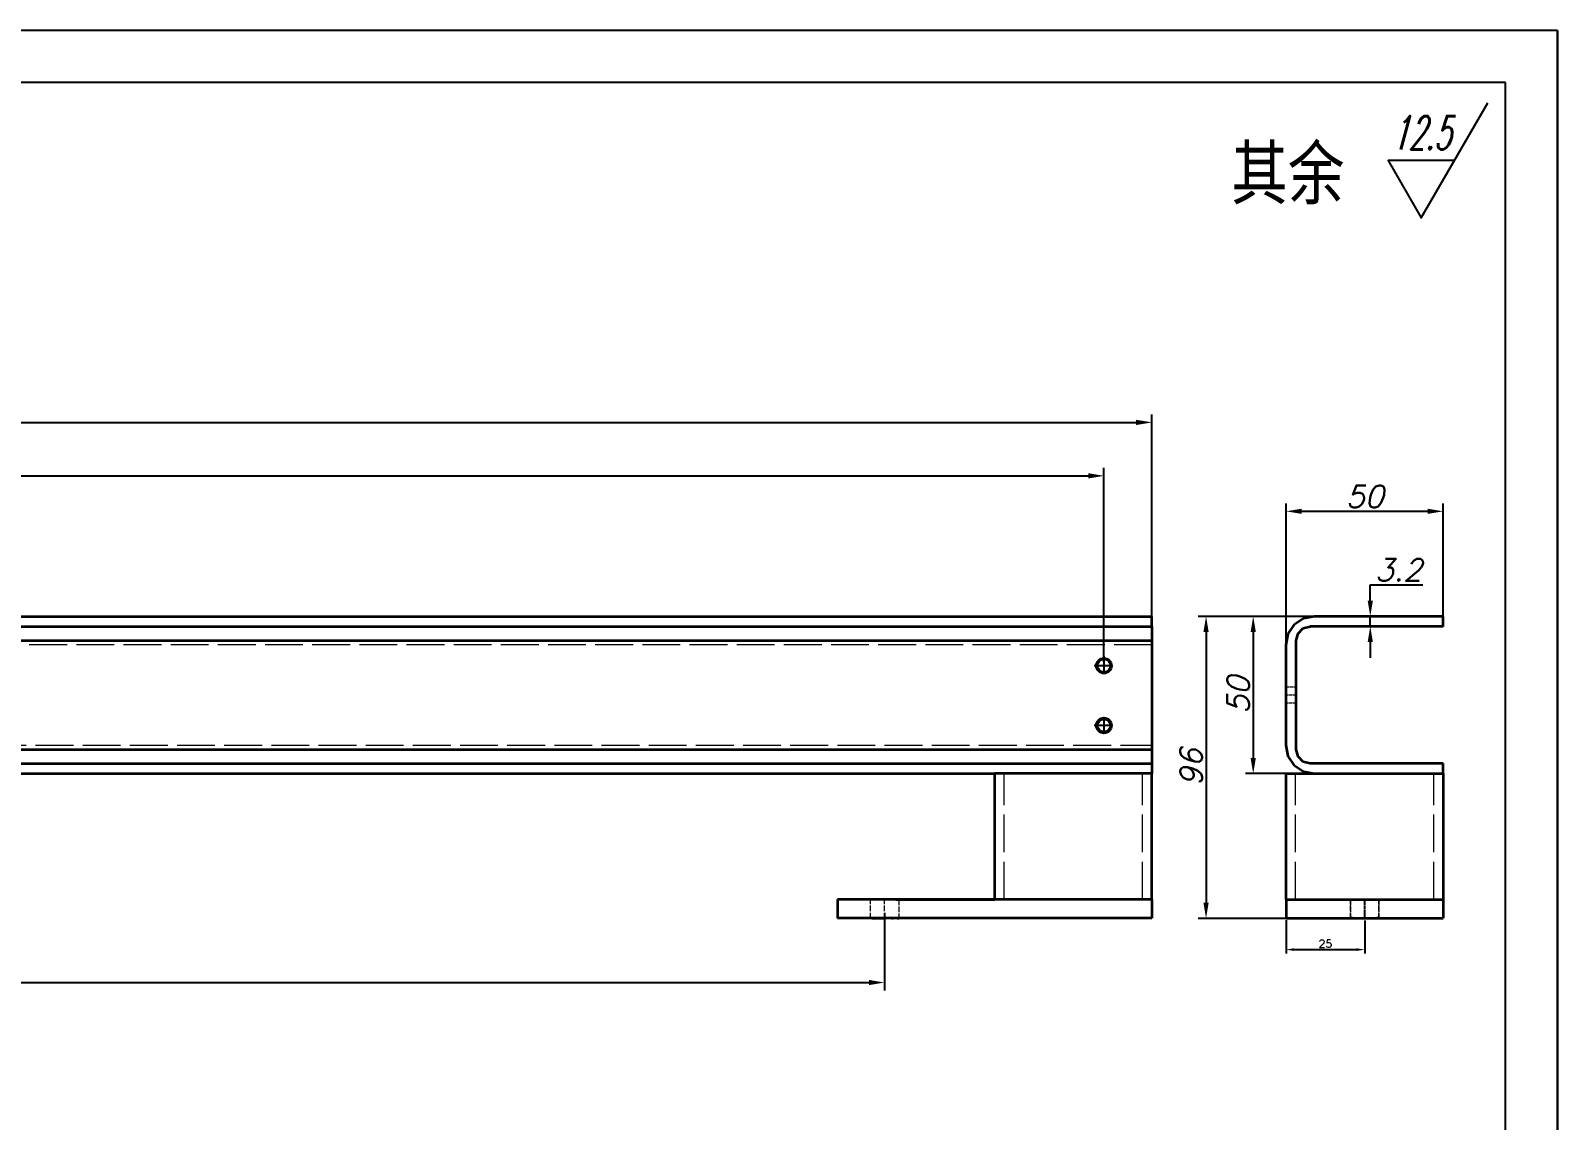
# Model space of a CAD drawing. Header units: millimetres. Extents: x -207971 to -130891, y -1492 to 21465.
# Drawn here: x -197925.4 to -197439.8, y 19744.2 to 20090.7 of the extents above; entities that cross this region are included whole.
import ezdxf
from ezdxf.enums import TextEntityAlignment as Align

# ---------------------------------------------------------------- set-up
doc = ezdxf.new("R2010")
doc.units = ezdxf.units.MM
doc.linetypes.add('CENTER2', pattern=[1.125, 0.75, -0.125, 0.125, -0.125])
doc.linetypes.add('DASHED', pattern=[15, 12, -3])
doc.layers.add('Dim', color=3, linetype='Continuous')
doc.layers.add('标注线', color=3, linetype='Continuous', lineweight=25)
doc.styles.add('DIM_FONT', font='romans.shx', dxfattribs={"oblique": 15})
doc.styles.get("Standard").update_dxf_attribs({"font": 'txt', "bigfont": 'gbcbig.shx'})
doc.styles.add('仿宋体', font='FSGB2312.ttf', dxfattribs={"width": 0.8, "height": 3.5})
doc.dimstyles.new('ISO-25', dxfattribs={"dimtxt": 2.5, "dimasz": 2.5, "dimexe": 1.25, "dimexo": 0.625, "dimtad": 1, "dimtxsty": 'Standard', "dimcen": 2.5, "dimadec": 0, "dimazin": 0, "dimtfac": 1, "dimtmove": 0, "dimatfit": 3, "dimfxl": 0, "dimarcsym": 0})
doc.dimstyles.new('幅面 1：2$0', dxfattribs={"dimscale": 2, "dimtxt": 3.5, "dimasz": 2.5, "dimexe": 1.25, "dimexo": 0.625, "dimtad": 1, "dimtoh": 1, "dimdsep": 46, "dimtxsty": 'DIM_FONT', "dimcen": 2.5, "dimclrd": 256, "dimclrt": 256, "dimadec": 0, "dimazin": 0, "dimtfac": 1, "dimtmove": 0, "dimatfit": 3, "dimfxl": 0, "dimlwd": -1, "dimarcsym": 0})

# ---------------------------------------------------------------- blocks, each defined once
blk = doc.blocks.new('BZ-MQH')
for p, q in [((-213949.02, 20874.59), (-214275.72, 20874.59)), ((-213949.02, 20643.59), (-213949.02, 20874.59)), ((-213949.02, 20874.59), (-213949.02, 20643.59)), ((-213954.52, 20869.09), (-214270.22, 20869.09)), ((-213954.52, 20649.09), (-213954.52, 20869.09))]:
    blk.add_line(p, q)
at = {"layer": 'Dim', "ltscale": 2}
blk.add_lwpolyline([(-213959.94, 20860.83), (-213966.98, 20860.83), (-213963.46, 20854.73), (-213956.42, 20866.92)], dxfattribs=at)
at = {"layer": 'Dim', "ltscale": 2, "style": 'DIM_FONT', "oblique": 15, "width": 0.559478}
blk.add_text('12.5', height=3.52, dxfattribs=at).set_placement((-213966.6, 20862), (-213960.32, 20862), align=Align.FIT)
at = {"layer": 'Dim', "insert": (-213983.61, 20862.26), "char_height": 5.5, "width": 67.3601, "attachment_point": 1, "style": '仿宋体'}
blk.add_mtext('其余', dxfattribs=at)
blk = doc.blocks.new('*D160')
at = {"layer": 'Defpoints', "color": 0, "transparency": 16777216}
for p in [(-197584.08, 19949.16), (-198328.58, 19910.02), (-197584.08, 19888.78)]:
    blk.add_point(p, dxfattribs=at)
at = {"layer": '标注线', "color": 0, "lineweight": -2, "transparency": 16777216}
for p, q in [((-198328.58, 19911.27), (-198328.58, 19951.66)), ((-197584.08, 19890.03), (-197584.08, 19951.66))]:
    blk.add_line(p, q, dxfattribs=at)
at = {"layer": '标注线', "transparency": 16777216}
blk.add_line((-198323.58, 19949.16), (-197589.08, 19949.16), dxfattribs=at)
for points in [[(-198323.58, 19949.99), (-198323.58, 19948.33), (-198328.58, 19949.16)], [(-197589.08, 19949.99), (-197589.08, 19948.33), (-197584.08, 19949.16)]]:
    blk.add_solid(points, dxfattribs=at)
at = {"layer": '标注线', "transparency": 16777216, "insert": (-197956.33, 19953.91), "char_height": 7, "attachment_point": 5, "style": 'DIM_FONT'}
blk.add_mtext('744.5', dxfattribs=at)
blk = doc.blocks.new('*D161')
at = {"layer": 'Defpoints', "color": 0, "transparency": 16777216}
for p in [(-197568.83, 19966.15), (-198343.83, 19912.52), (-197568.83, 19887.48)]:
    blk.add_point(p, dxfattribs=at)
at = {"layer": '标注线', "color": 0, "lineweight": -2, "transparency": 16777216}
for p, q in [((-198343.83, 19913.77), (-198343.83, 19968.65)), ((-197568.83, 19888.73), (-197568.83, 19968.65))]:
    blk.add_line(p, q, dxfattribs=at)
at = {"layer": '标注线', "transparency": 16777216}
blk.add_line((-198338.83, 19966.15), (-197573.83, 19966.15), dxfattribs=at)
for points in [[(-198338.83, 19966.98), (-198338.83, 19965.31), (-198343.83, 19966.15)], [(-197573.83, 19966.98), (-197573.83, 19965.31), (-197568.83, 19966.15)]]:
    blk.add_solid(points, dxfattribs=at)
at = {"layer": '标注线', "transparency": 16777216, "insert": (-197956.33, 19970.9), "char_height": 7, "attachment_point": 5, "style": 'DIM_FONT'}
blk.add_mtext('775', dxfattribs=at)
blk = doc.blocks.new('*D168')
at = {"layer": 'Defpoints', "color": 0, "transparency": 16777216}
for p in [(-197476.16, 19937.88), (-197476.16, 19902.88), (-197526.16, 19890.87)]:
    blk.add_point(p, dxfattribs=at)
at = {"layer": '标注线', "color": 0, "lineweight": -2, "transparency": 16777216}
for p, q in [((-197526.16, 19892.12), (-197526.16, 19940.38)), ((-197476.16, 19904.13), (-197476.16, 19940.38))]:
    blk.add_line(p, q, dxfattribs=at)
at = {"layer": '标注线', "transparency": 16777216}
blk.add_line((-197521.16, 19937.88), (-197481.16, 19937.88), dxfattribs=at)
for points in [[(-197521.16, 19938.71), (-197521.16, 19937.05), (-197526.16, 19937.88)], [(-197481.16, 19938.71), (-197481.16, 19937.05), (-197476.16, 19937.88)]]:
    blk.add_solid(points, dxfattribs=at)
at = {"layer": '标注线', "transparency": 16777216, "insert": (-197501.16, 19942.63), "char_height": 7, "attachment_point": 5, "style": 'DIM_FONT'}
blk.add_mtext('50', dxfattribs=at)
blk = doc.blocks.new('*D169')
at = {"layer": 'Defpoints', "color": 0, "transparency": 16777216}
for p in [(-197513.76, 19904.48), (-197536.6, 19854.48), (-197517.16, 19854.48)]:
    blk.add_point(p, dxfattribs=at)
at = {"layer": '标注线', "color": 0, "lineweight": -2, "transparency": 16777216}
for p, q in [((-197515.01, 19904.48), (-197539.1, 19904.48)), ((-197518.41, 19854.48), (-197539.1, 19854.48))]:
    blk.add_line(p, q, dxfattribs=at)
at = {"layer": '标注线', "transparency": 16777216}
blk.add_line((-197536.6, 19899.48), (-197536.6, 19859.48), dxfattribs=at)
for points in [[(-197537.43, 19899.48), (-197535.77, 19899.48), (-197536.6, 19904.48)], [(-197537.43, 19859.48), (-197535.77, 19859.48), (-197536.6, 19854.48)]]:
    blk.add_solid(points, dxfattribs=at)
at = {"layer": '标注线', "transparency": 16777216, "insert": (-197541.35, 19879.48), "char_height": 7, "attachment_point": 5, "rotation": 90, "style": 'DIM_FONT'}
blk.add_mtext('50', dxfattribs=at)
blk = doc.blocks.new('*D170')
at = {"layer": 'Defpoints', "color": 0, "transparency": 16777216}
for p in [(-197513.76, 19904.48), (-197551.61, 19808.48), (-197520.85, 19808.48)]:
    blk.add_point(p, dxfattribs=at)
at = {"layer": '标注线', "color": 0, "lineweight": -2, "transparency": 16777216}
for p, q in [((-197515.01, 19904.48), (-197554.11, 19904.48)), ((-197522.1, 19808.48), (-197554.11, 19808.48))]:
    blk.add_line(p, q, dxfattribs=at)
at = {"layer": '标注线', "transparency": 16777216}
blk.add_line((-197551.61, 19899.48), (-197551.61, 19813.48), dxfattribs=at)
for points in [[(-197552.44, 19899.48), (-197550.77, 19899.48), (-197551.61, 19904.48)], [(-197552.44, 19813.48), (-197550.77, 19813.48), (-197551.61, 19808.48)]]:
    blk.add_solid(points, dxfattribs=at)
at = {"layer": '标注线', "transparency": 16777216, "insert": (-197556.36, 19856.48), "char_height": 7, "attachment_point": 5, "rotation": 90, "style": 'DIM_FONT'}
blk.add_mtext('96', dxfattribs=at)
blk = doc.blocks.new('*D171')
at = {"layer": 'Defpoints', "color": 0, "transparency": 16777216}
for p in [(-197499.38, 19904.48), (-197497.31, 19904.48), (-197497.31, 19901.28)]:
    blk.add_point(p, dxfattribs=at)
at = {"layer": '标注线', "transparency": 16777216}
for p, q in [((-197499.38, 19909.48), (-197499.38, 19914.48)), ((-197499.38, 19914.48), (-197482.63, 19914.48)), ((-197499.38, 19901.28), (-197499.38, 19904.48)), ((-197499.38, 19896.28), (-197499.38, 19891.28))]:
    blk.add_line(p, q, dxfattribs=at)
at = {"layer": '标注线', "color": 0, "lineweight": -2, "transparency": 16777216}
for p, q in [((-197498.56, 19904.48), (-197501.88, 19904.48)), ((-197498.56, 19901.28), (-197501.88, 19901.28))]:
    blk.add_line(p, q, dxfattribs=at)
at = {"layer": '标注线', "transparency": 16777216}
for points in [[(-197500.21, 19909.48), (-197498.54, 19909.48), (-197499.38, 19904.48)], [(-197500.21, 19896.28), (-197498.54, 19896.28), (-197499.38, 19901.28)]]:
    blk.add_solid(points, dxfattribs=at)
at = {"layer": '标注线', "transparency": 16777216, "insert": (-197490.38, 19919.23), "char_height": 7, "attachment_point": 5, "style": 'DIM_FONT'}
blk.add_mtext('3.2', dxfattribs=at)
blk = doc.blocks.new('*D175')
at = {"layer": 'Defpoints', "color": 0, "transparency": 16777216}
for p in [(-197653.83, 19811.48), (-198258.83, 19799.28), (-197653.83, 19788.07)]:
    blk.add_point(p, dxfattribs=at)
at = {"layer": '标注线', "color": 0, "lineweight": -2, "transparency": 16777216}
for p, q in [((-197653.83, 19810.23), (-197653.83, 19785.57)), ((-198258.83, 19798.03), (-198258.83, 19785.57))]:
    blk.add_line(p, q, dxfattribs=at)
at = {"layer": '标注线', "transparency": 16777216}
blk.add_line((-198253.83, 19788.07), (-197658.83, 19788.07), dxfattribs=at)
for points in [[(-198253.83, 19788.91), (-198253.83, 19787.24), (-198258.83, 19788.07)], [(-197658.83, 19788.91), (-197658.83, 19787.24), (-197653.83, 19788.07)]]:
    blk.add_solid(points, dxfattribs=at)
at = {"layer": '标注线', "transparency": 16777216, "insert": (-197956.33, 19792.82), "char_height": 7, "attachment_point": 5, "style": 'DIM_FONT'}
blk.add_mtext('605', dxfattribs=at)
blk = doc.blocks.new('*U254')
at = {"layer": 'Dim', "color": 0, "linetype": 'CENTER2', "transparency": 16777216}
blk.add_line((0, 3.12), (0, -3.12), dxfattribs=at)
blk = doc.blocks.new('*D255')
at = {"layer": 'Defpoints', "color": 0, "transparency": 16777216}
for p in [(-197526.16, 19808.48), (-197501.16, 19808.36), (-197501.16, 19798.54)]:
    blk.add_point(p, dxfattribs=at)
at = {"layer": 'Dim', "color": 0, "lineweight": -2, "transparency": 16777216}
for p, q in [((-197526.16, 19807.86), (-197526.16, 19797.29)), ((-197501.16, 19807.74), (-197501.16, 19797.29)), ((-197523.66, 19798.54), (-197503.66, 19798.54))]:
    blk.add_line(p, q, dxfattribs=at)
at = {"layer": 'Dim', "color": 0, "transparency": 16777216}
for points in [[(-197523.66, 19798.96), (-197523.66, 19798.13), (-197526.16, 19798.54)], [(-197503.66, 19798.96), (-197503.66, 19798.13), (-197501.16, 19798.54)]]:
    blk.add_solid(points, dxfattribs=at)
at = {"layer": 'Dim', "color": 0, "transparency": 16777216, "insert": (-197513.66, 19800.42), "char_height": 2.5, "attachment_point": 5}
blk.add_mtext('25', dxfattribs=at)

msp = doc.modelspace()

# ---------------------------------------------------------------- linework, layer by layer
at = {"color": 7, "lineweight": 35}
for p, q in [((-198343.827, 19904.482), (-197568.829, 19904.482)), ((-198343.827, 19901.282), (-197568.829, 19901.282)), ((-197568.827, 19903.797), (-197568.829, 19904.482)), ((-197568.829, 19901.282), (-197568.829, 19904.482)), ((-197568.829, 19901.282), (-197568.827, 19900.679)), ((-197568.829, 19901.282), (-197568.827, 19900.679)), ((-197568.827, 19900.679), (-197568.829, 19899.032)), ((-197525.477, 19898.926), (-197523.526, 19901.846)), ((-197520.606, 19903.797), (-197523.526, 19901.846)), ((-197522.36, 19899.032), (-197520.711, 19900.679)), ((-197520.711, 19900.679), (-197518.461, 19901.282)), ((-197517.163, 19904.482), (-197520.606, 19903.797)), ((-197476.163, 19901.282), (-197518.461, 19901.282)), ((-197476.163, 19904.482), (-197517.163, 19904.482)), ((-197476.163, 19901.282), (-197476.163, 19904.482)), ((-198343.827, 19896.782), (-197568.829, 19896.782)), ((-197568.829, 19899.032), (-197568.829, 19896.782)), ((-197568.829, 19899.032), (-197568.829, 19896.782)), ((-197568.829, 19896.782), (-197568.829, 19862.182)), ((-197568.829, 19896.782), (-197568.829, 19895.482)), ((-197568.829, 19895.482), (-197568.829, 19879.482)), ((-197526.163, 19895.482), (-197525.477, 19898.926)), ((-197526.163, 19863.482), (-197526.163, 19895.482)), ((-197522.961, 19896.782), (-197522.36, 19899.032)), ((-197522.961, 19862.182), (-197522.961, 19896.782)), ((-198343.829, 19862.182), (-197568.829, 19862.182)), ((-197568.829, 19862.182), (-197568.829, 19860.038)), ((-197568.829, 19862.182), (-197568.829, 19859.932)), ((-197568.829, 19861.36), (-197568.829, 19860.038)), ((-197525.477, 19860.038), (-197526.163, 19863.482)), ((-197522.36, 19859.932), (-197522.961, 19862.182)), ((-198343.829, 19857.682), (-197568.829, 19857.682)), ((-197568.829, 19859.932), (-197568.827, 19858.285)), ((-197568.827, 19858.285), (-197568.829, 19857.682)), ((-197568.829, 19857.682), (-197568.829, 19854.482)), ((-197523.526, 19857.118), (-197525.477, 19860.038)), ((-197523.526, 19857.118), (-197520.606, 19855.167)), ((-197520.711, 19858.285), (-197522.36, 19859.932)), ((-197518.461, 19857.682), (-197520.711, 19858.285)), ((-197476.163, 19857.682), (-197518.461, 19857.682)), ((-197476.163, 19854.482), (-197476.163, 19857.682)), ((-198293.827, 19854.482), (-197618.829, 19854.482)), ((-197568.829, 19854.482), (-197618.829, 19854.482)), ((-197618.827, 19814.482), (-197618.829, 19854.482)), ((-197618.212, 19854.482), (-197618.829, 19854.482)), ((-197568.829, 19854.482), (-197568.833, 19854.482)), ((-197568.827, 19814.482), (-197568.829, 19854.482)), ((-197526.163, 19814.482), (-197526.163, 19854.482)), ((-197526.163, 19854.482), (-197523.163, 19854.482)), ((-197526.163, 19854.482), (-197476.163, 19854.482)), ((-197520.606, 19855.167), (-197517.163, 19854.482)), ((-197517.163, 19854.482), (-197476.163, 19854.482)), ((-197476.163, 19854.482), (-197476.163, 19814.482)), ((-197668.827, 19814.482), (-197668.827, 19808.482)), ((-197568.827, 19814.482), (-197668.827, 19814.482)), ((-197657.085, 19814.482), (-197657.151, 19814.482)), ((-197656.079, 19814.482), (-197656.532, 19814.482)), ((-197655.315, 19814.482), (-197656.079, 19814.482)), ((-197653.991, 19814.482), (-197654.151, 19814.482)), ((-197651.321, 19814.482), (-197653.612, 19814.482)), ((-197650.255, 19814.482), (-197651.321, 19814.482)), ((-197649.565, 19814.482), (-197650.255, 19814.482)), ((-197650.255, 19814.482), (-197618.827, 19814.482)), ((-197649.433, 19814.482), (-197649.565, 19814.482)), ((-197568.827, 19814.482), (-197618.827, 19814.482)), ((-197568.827, 19814.482), (-197568.827, 19808.482)), ((-197526.163, 19814.482), (-197526.163, 19808.482)), ((-197526.163, 19814.482), (-197476.163, 19814.482)), ((-197476.163, 19814.482), (-197476.163, 19808.482)), ((-197568.827, 19808.482), (-197668.827, 19808.482)), ((-197657.893, 19808.482), (-197657.726, 19808.482)), ((-197657.726, 19808.482), (-197656.341, 19808.482)), ((-197656.079, 19808.482), (-197653.827, 19808.482)), ((-197651.577, 19808.482), (-197651.14, 19808.482)), ((-197649.788, 19808.482), (-197649.327, 19808.482)), ((-197526.163, 19808.482), (-197476.163, 19808.482)), ((-197505.059, 19808.482), (-197505.663, 19808.482)), ((-197505.663, 19808.482), (-197505.059, 19808.482)), ((-197505.059, 19808.482), (-197504.786, 19808.482)), ((-197501.424, 19808.482), (-197501.163, 19808.482)), ((-197501.163, 19808.482), (-197500.899, 19808.482)), ((-197497.538, 19808.482), (-197497.266, 19808.482)), ((-197496.663, 19808.482), (-197497.266, 19808.482)), ((-197497.266, 19808.482), (-197496.663, 19808.482))]:
    msp.add_line(p, q, dxfattribs=at)
at = {"color": 2, "linetype": 'DASHED', "lineweight": 13, "ltscale": 0.079999}
msp.add_line((-197568.829, 19904.482), (-197568.829, 19901.282), dxfattribs=at)
at = {"color": 2, "linetype": 'DASHED', "lineweight": 13, "ltscale": 0.043823}
msp.add_line((-197568.829, 19900.679), (-197568.829, 19898.926), dxfattribs=at)
at = {"color": 2, "linetype": 'DASHED', "lineweight": 13}
for p, q in [((-197568.829, 19895.482), (-198343.829, 19895.482)), ((-197568.829, 19896.782), (-197568.829, 19863.482)), ((-198343.827, 19863.482), (-197568.829, 19863.482)), ((-197615.829, 19814.482), (-197615.829, 19854.482)), ((-197568.833, 19854.482), (-197615.829, 19854.482)), ((-197571.829, 19814.482), (-197571.827, 19854.482)), ((-197476.163, 19854.482), (-197526.163, 19854.482)), ((-197526.163, 19814.482), (-197526.163, 19854.482)), ((-197523.163, 19814.482), (-197523.163, 19854.482)), ((-197523.163, 19814.482), (-197523.163, 19854.482)), ((-197479.163, 19814.482), (-197479.163, 19854.482)), ((-197479.163, 19814.482), (-197479.163, 19854.482)), ((-197476.163, 19814.482), (-197476.163, 19854.482)), ((-197571.829, 19814.482), (-197615.829, 19814.482)), ((-197476.163, 19814.482), (-197526.163, 19814.482)), ((-197526.163, 19814.482), (-197476.163, 19814.482)), ((-197498.913, 19814.482), (-197476.163, 19814.482)), ((-197498.913, 19808.482), (-197526.163, 19808.482)), ((-197501.163, 19808.482), (-197526.163, 19808.482)), ((-197526.163, 19808.482), (-197476.163, 19808.482))]:
    msp.add_line(p, q, dxfattribs=at)
at = {"color": 2, "linetype": 'DASHED', "lineweight": 13, "ltscale": 0.080029}
for p, q in [((-197526.163, 19882.059), (-197522.961, 19882.059)), ((-197522.961, 19879.482), (-197526.163, 19879.482)), ((-197522.961, 19876.906), (-197526.163, 19876.906))]:
    msp.add_line(p, q, dxfattribs=at)
at = {"color": 2, "linetype": 'DASHED', "lineweight": 13, "ltscale": 0.4}
msp.add_line((-197568.829, 19879.482), (-197568.829, 19863.482), dxfattribs=at)
at = {"color": 2, "linetype": 'DASHED', "lineweight": 13, "ltscale": 0.053052}
msp.add_line((-197568.829, 19863.482), (-197568.829, 19861.36), dxfattribs=at)
at = {"color": 2, "linetype": 'DASHED', "lineweight": 13, "ltscale": 0.014099}
msp.add_line((-197568.829, 19857.682), (-197568.829, 19857.118), dxfattribs=at)
at = {"color": 2, "linetype": 'DASHED', "lineweight": 13, "ltscale": 0.05957}
msp.add_line((-197615.829, 19854.482), (-197618.212, 19854.482), dxfattribs=at)
at = {"color": 2, "linetype": 'DASHED', "lineweight": 13, "ltscale": 0.074951}
for p, q in [((-197568.829, 19854.482), (-197571.827, 19854.482)), ((-197615.829, 19814.482), (-197618.827, 19814.482))]:
    msp.add_line(p, q, dxfattribs=at)
at = {"color": 2, "linetype": 'DASHED', "lineweight": 13, "ltscale": 0.075}
for p, q in [((-197523.163, 19854.482), (-197526.163, 19854.482)), ((-197476.163, 19854.482), (-197479.163, 19854.482)), ((-197479.163, 19854.482), (-197476.163, 19854.482)), ((-197523.163, 19814.482), (-197526.163, 19814.482)), ((-197479.163, 19814.482), (-197476.163, 19814.482))]:
    msp.add_line(p, q, dxfattribs=at)
at = {"color": 2, "linetype": 'DASHED', "lineweight": 13, "ltscale": 0.149994}
for p, q in [((-197658.329, 19808.482), (-197658.327, 19814.482)), ((-197505.663, 19808.482), (-197505.663, 19814.482)), ((-197496.663, 19814.482), (-197496.663, 19808.482))]:
    msp.add_line(p, q, dxfattribs=at)
at = {"color": 2, "linetype": 'DASHED', "lineweight": 13, "ltscale": 0.014355}
msp.add_line((-197657.151, 19814.482), (-197657.726, 19814.482), dxfattribs=at)
at = {"color": 2, "linetype": 'DASHED', "lineweight": 13, "ltscale": 0.013818}
msp.add_line((-197656.532, 19814.482), (-197657.085, 19814.482), dxfattribs=at)
at = {"color": 2, "linetype": 'DASHED', "lineweight": 13, "ltscale": 0.029102}
msp.add_line((-197654.151, 19814.482), (-197655.315, 19814.482), dxfattribs=at)
at = {"color": 2, "linetype": 'DASHED', "lineweight": 13, "ltscale": 0.004053}
msp.add_line((-197653.829, 19814.482), (-197653.991, 19814.482), dxfattribs=at)
at = {"color": 2, "linetype": 'DASHED', "lineweight": 13, "ltscale": 0.00542}
msp.add_line((-197653.612, 19814.482), (-197653.829, 19814.482), dxfattribs=at)
at = {"color": 2, "linetype": 'DASHED', "lineweight": 13, "ltscale": 0.15}
for p, q in [((-197653.827, 19808.482), (-197653.829, 19814.482)), ((-197649.327, 19814.482), (-197649.327, 19808.482)), ((-197526.163, 19814.482), (-197526.163, 19808.482)), ((-197505.663, 19814.482), (-197505.663, 19808.482)), ((-197496.663, 19808.482), (-197496.663, 19814.482)), ((-197476.163, 19814.482), (-197476.163, 19808.482))]:
    msp.add_line(p, q, dxfattribs=at)
at = {"color": 2, "linetype": 'DASHED', "lineweight": 13, "ltscale": 0.002637}
msp.add_line((-197649.327, 19814.482), (-197649.433, 19814.482), dxfattribs=at)
at = {"color": 2, "linetype": 'DASHED', "lineweight": 13, "ltscale": 0.274316}
msp.add_line((-197579.8, 19814.482), (-197568.827, 19814.482), dxfattribs=at)
at = {"color": 2, "linetype": 'DASHED', "lineweight": 13, "ltscale": 0.075049}
msp.add_line((-197571.829, 19814.482), (-197568.827, 19814.482), dxfattribs=at)
at = {"color": 2, "linetype": 'DASHED', "lineweight": 13, "ltscale": 0.019092}
msp.add_line((-197504.899, 19814.482), (-197505.663, 19814.482), dxfattribs=at)
at = {"color": 2, "linetype": 'DASHED', "lineweight": 13, "ltscale": 0.001953}
for p, q in [((-197505.585, 19814.482), (-197505.663, 19814.482)), ((-197496.663, 19814.482), (-197496.741, 19814.482))]:
    msp.add_line(p, q, dxfattribs=at)
at = {"color": 2, "linetype": 'DASHED', "lineweight": 13, "ltscale": 0.013135}
for p, q in [((-197505.059, 19814.482), (-197505.585, 19814.482)), ((-197496.741, 19814.482), (-197497.266, 19814.482))]:
    msp.add_line(p, q, dxfattribs=at)
at = {"color": 2, "linetype": 'DASHED', "lineweight": 13, "ltscale": 0.025537}
msp.add_line((-197504.038, 19814.482), (-197505.059, 19814.482), dxfattribs=at)
at = {"color": 2, "linetype": 'DASHED', "lineweight": 13, "ltscale": 0.025049}
msp.add_line((-197503.897, 19814.482), (-197504.899, 19814.482), dxfattribs=at)
at = {"color": 2, "linetype": 'DASHED', "lineweight": 13, "ltscale": 0.015625}
msp.add_line((-197503.413, 19814.482), (-197504.038, 19814.482), dxfattribs=at)
at = {"color": 2, "linetype": 'DASHED', "lineweight": 13, "ltscale": 0.032275}
msp.add_line((-197502.606, 19814.482), (-197503.897, 19814.482), dxfattribs=at)
at = {"color": 2, "linetype": 'DASHED', "lineweight": 13, "ltscale": 0.036084}
msp.add_line((-197501.163, 19814.482), (-197502.606, 19814.482), dxfattribs=at)
at = {"color": 2, "linetype": 'DASHED', "lineweight": 13, "ltscale": 0.05625}
msp.add_line((-197498.913, 19814.482), (-197501.163, 19814.482), dxfattribs=at)
at = {"color": 2, "linetype": 'DASHED', "lineweight": 13, "ltscale": 0.015674}
msp.add_line((-197498.286, 19814.482), (-197498.913, 19814.482), dxfattribs=at)
at = {"color": 2, "linetype": 'DASHED', "lineweight": 13, "ltscale": 0.025488}
msp.add_line((-197497.266, 19814.482), (-197498.286, 19814.482), dxfattribs=at)
at = {"color": 2, "linetype": 'DASHED', "lineweight": 13, "ltscale": 0.015088}
for p, q in [((-197497.266, 19814.482), (-197496.663, 19814.482)), ((-197657.726, 19808.482), (-197658.329, 19808.482)), ((-197649.327, 19808.482), (-197649.931, 19808.482)), ((-197505.663, 19808.482), (-197505.059, 19808.482)), ((-197505.059, 19808.482), (-197505.663, 19808.482)), ((-197497.266, 19808.482), (-197496.663, 19808.482))]:
    msp.add_line(p, q, dxfattribs=at)
at = {"color": 2, "linetype": 'DASHED', "lineweight": 13, "ltscale": 0.472412}
msp.add_line((-197649.931, 19808.482), (-197668.827, 19808.482), dxfattribs=at)
at = {"color": 2, "linetype": 'DASHED', "lineweight": 13, "ltscale": 0.010889}
msp.add_line((-197658.329, 19808.482), (-197657.893, 19808.482), dxfattribs=at)
at = {"color": 2, "linetype": 'DASHED', "lineweight": 13, "ltscale": 0.006543}
msp.add_line((-197656.341, 19808.482), (-197656.079, 19808.482), dxfattribs=at)
at = {"color": 2, "linetype": 'DASHED', "lineweight": 13, "ltscale": 0.030225}
msp.add_line((-197651.14, 19808.482), (-197649.931, 19808.482), dxfattribs=at)
at = {"color": 2, "linetype": 'DASHED', "lineweight": 13, "ltscale": 0.003564}
msp.add_line((-197649.931, 19808.482), (-197649.788, 19808.482), dxfattribs=at)
at = {"color": 2, "linetype": 'DASHED', "lineweight": 13, "ltscale": 0.034326}
msp.add_line((-197504.786, 19808.482), (-197503.413, 19808.482), dxfattribs=at)
at = {"color": 2, "linetype": 'DASHED', "lineweight": 13, "ltscale": 0.049707}
msp.add_line((-197503.413, 19808.482), (-197501.424, 19808.482), dxfattribs=at)
at = {"color": 2, "linetype": 'DASHED', "lineweight": 13, "ltscale": 0.020459}
for p, q in [((-197503.413, 19808.482), (-197502.594, 19808.482)), ((-197499.731, 19808.482), (-197498.913, 19808.482))]:
    msp.add_line(p, q, dxfattribs=at)
at = {"color": 2, "linetype": 'DASHED', "lineweight": 13, "ltscale": 0.035791}
for p, q in [((-197502.594, 19808.482), (-197501.163, 19808.482)), ((-197501.163, 19808.482), (-197499.731, 19808.482))]:
    msp.add_line(p, q, dxfattribs=at)
at = {"color": 2, "linetype": 'DASHED', "lineweight": 13, "ltscale": 0.040771}
msp.add_line((-197499.532, 19808.482), (-197501.163, 19808.482), dxfattribs=at)
at = {"color": 2, "linetype": 'DASHED', "lineweight": 13, "ltscale": 0.049658}
msp.add_line((-197500.899, 19808.482), (-197498.913, 19808.482), dxfattribs=at)
at = {"color": 2, "linetype": 'DASHED', "lineweight": 13, "ltscale": 0.015479}
msp.add_line((-197498.913, 19808.482), (-197499.532, 19808.482), dxfattribs=at)
at = {"color": 2, "linetype": 'DASHED', "lineweight": 13, "ltscale": 0.034375}
msp.add_line((-197498.913, 19808.482), (-197497.538, 19808.482), dxfattribs=at)
at = {"color": 2, "linetype": 'DASHED', "lineweight": 13, "ltscale": 0.041162}
msp.add_line((-197498.913, 19808.482), (-197497.266, 19808.482), dxfattribs=at)
at = {"layer": '标注线', "color": 2}
for p, q in [((-197584.079, 19891.782), (-197584.079, 19886.966)), ((-197581.829, 19888.782), (-197587.187, 19888.782)), ((-197584.079, 19872.19), (-197584.079, 19867.374)), ((-197581.829, 19869.782), (-197587.187, 19869.782))]:
    msp.add_line(p, q, dxfattribs=at)
for centre, radius in [((-197584.079, 19888.782), 2.5), ((-197584.079, 19888.782), 2), ((-197584.079, 19869.782), 2.5), ((-197584.079, 19869.782), 2)]:
    msp.add_circle(centre, radius, dxfattribs=at)

# ---------------------------------------------------------------- block references
at = {"xscale": 2.999999999883585, "yscale": 3, "zscale": 3.000000000009976}
msp.add_blockref('BZ-MQH', (444407.224, -42533.052), dxfattribs=at)
at = {"layer": 'Dim', "linetype": 'CENTER2'}
msp.add_blockref('*U254', (-197501.163, 19811.482), dxfattribs=at)

# ---------------------------------------------------------------- dimensions: what is measured, and where the dimension line sits
at = {"layer": 'Dim'}
dim = msp.add_linear_dim(base=(-197501.163, 19798.544), p1=(-197526.163, 19808.482), p2=(-197501.163, 19808.362), dimstyle='ISO-25', dxfattribs=at)
dim.commit()
dim.dimension.update_dxf_attribs({"geometry": '*D255', "text_midpoint": (-197513.663, 19800.419)})
at = {"layer": '标注线', "color": 2}
for base, p1, p2, picture, middle in [((-197568.829, 19966.148), (-198343.827, 19912.523), (-197568.829, 19887.482), '*D161', (-197956.328, 19970.898)), ((-197584.079, 19949.159), (-198328.577, 19910.015), (-197584.079, 19888.782), '*D160', (-197956.328, 19953.909)), ((-197476.163, 19937.878), (-197526.163, 19890.873), (-197476.163, 19902.882), '*D168', (-197501.163, 19942.628)), ((-197653.828, 19788.072), (-198258.827, 19799.277), (-197653.828, 19811.482), '*D175', (-197956.328, 19792.822))]:
    dim = msp.add_linear_dim(base=base, p1=p1, p2=p2, dimstyle='幅面 1：2$0', dxfattribs=at)
    dim.commit()
    dim.dimension.update_dxf_attribs({"geometry": picture, "text_midpoint": middle})
for base, p1, p2, picture, middle in [((-197499.377, 19904.482), (-197497.312, 19901.282), (-197497.312, 19904.482), '*D171', (-197490.38, 19919.232)), ((-197551.608, 19808.482), (-197513.757, 19904.482), (-197520.849, 19808.482), '*D170', (-197556.358, 19856.482)), ((-197536.599, 19854.482), (-197513.757, 19904.482), (-197517.163, 19854.482), '*D169', (-197541.349, 19879.482))]:
    dim = msp.add_linear_dim(base=base, p1=p1, p2=p2, angle=90, dimstyle='幅面 1：2$0', dxfattribs=at)
    dim.commit()
    dim.dimension.update_dxf_attribs({"geometry": picture, "text_midpoint": middle})

doc.saveas('drawing.dxf')
